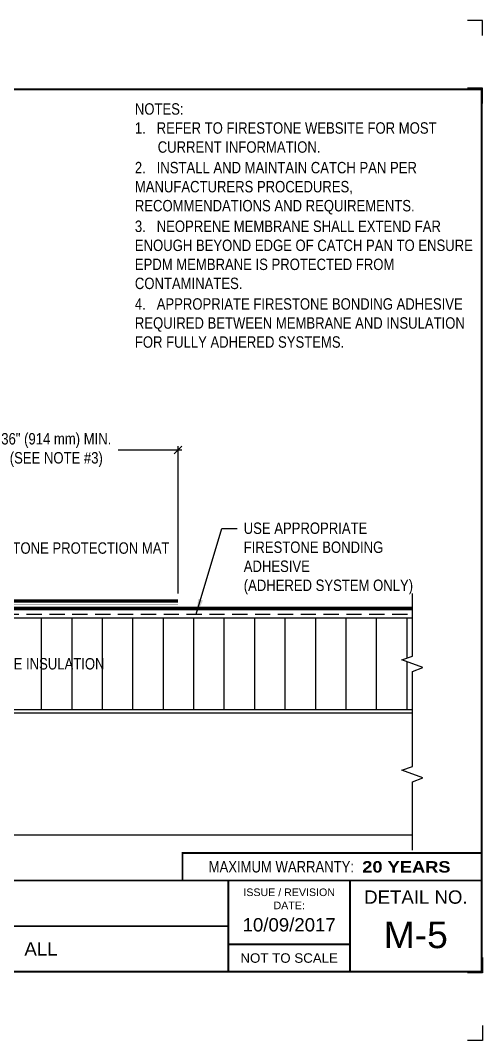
# Model space of a CAD drawing. Header units: inches. Extents: x 233.4 to 253.5, y -169.9 to -153.2.
# Drawn here: x 245.89 to 253.48, y -169.93 to -153.17 of the extents above; entities that cross this region are included whole.
import ezdxf
from ezdxf.enums import TextEntityAlignment as Align

# ---------------------------------------------------------------- set-up
doc = ezdxf.new("R2010")
doc.units = ezdxf.units.IN
doc.header["$MEASUREMENT"] = 0
doc.linetypes.add('DIVIDE2', pattern=[0.625, 0.25, -0.125, 0, -0.125, 0, -0.125])
doc.linetypes.add('HIDDEN', pattern=[0.375, 0.25, -0.125])
doc.layers.get('0').update_dxf_attribs({"linetype": 'CONTINUOUS'})
doc.layers.get('DEFPOINTS').update_dxf_attribs({"linetype": 'CONTINUOUS'})
for name, color, linetype in [('FSBP-ADHESIVE', 1, 'HIDDEN'), ('FSBP-ANNO-NOTE', 7, 'CONTINUOUS'), ('FSBP-INSULATION', 7, 'CONTINUOUS'), ('FSBP-MEMBRANE', 7, 'CONTINUOUS'), ('FSBP-SUBSTRATE-GENERIC', 9, 'CONTINUOUS'), ('FSBP-TTLB', 7, 'CONTINUOUS'), ('FSBP-TTLB-BORDER', 7, 'CONTINUOUS'), ('FSBP-TTLB-TEXT', 7, 'CONTINUOUS')]:
    doc.layers.add(name, color=color, linetype=linetype)
doc.styles.add('FSBP_ARIAL', font='arial.ttf')
doc.styles.add('FSBP_ARIAL_BOLD', font='')
doc.styles.add('FSBP_ARIAL_NAR', font='ARIALN.TTF')
doc.styles.get('FSBP_ARIAL_BOLD').set_extended_font_data('Arial Black')
doc.dimstyles.new('FSBP-DIM', dxfattribs={"dimtxt": 0.1875, "dimasz": 0.125, "dimexe": 0.0625, "dimexo": 0.125, "dimgap": 0.125, "dimtad": 0, "dimdec": 0, "dimzin": 1, "dimdsep": 46, "dimlunit": 4, "dimtxsty": 'FSBP_ARIAL_NAR', "dimblk": 'OBLIQUE', "dimcen": 0.09375, "dimdle": 0.0625, "dimclrd": 256, "dimclre": 256, "dimclrt": 256, "dimadec": 0, "dimazin": 0, "dimtfac": 1, "dimtdec": 0, "dimtmove": 1, "dimatfit": 3, "dimfxl": 1, "dimtolj": 1, "dimtzin": 0, "dimlwd": -1, "dimlwe": -1, "dimarcsym": 0})
doc.dimstyles.new('FSBP-LEADER', dxfattribs={"dimtxt": 0.1875, "dimasz": 0.25, "dimexe": 0.0625, "dimexo": 0.125, "dimgap": 0.125, "dimtad": 0, "dimtih": 1, "dimtoh": 1, "dimdec": 4, "dimzin": 0, "dimdsep": 46, "dimlunit": 4, "dimtxsty": 'FSBP_ARIAL_NAR', "dimcen": 0.09375, "dimclrd": 256, "dimclre": 256, "dimclrt": 256, "dimadec": 0, "dimazin": 0, "dimtfac": 1, "dimtdec": 4, "dimtofl": 0, "dimtmove": 0, "dimatfit": 3, "dimfxl": 1, "dimtolj": 1, "dimtzin": 0, "dimlwd": -1, "dimlwe": -1, "dimarcsym": 0})

# ---------------------------------------------------------------- blocks, each defined once
blk = doc.blocks.new('TTLB-EPDM_1')
at = {"layer": 'DEFPOINTS', "linetype": 'Continuous', "ltscale": 1.75}
for points in [[(20.01562500000003, 13.88083333333333), (20.01562500000003, 14.13083333333333), (19.76562500000003, 14.13083333333333)], [(20.01562500000003, -2.380833333333342), (20.01562500000003, -2.630833333333342), (19.76562500000003, -2.630833333333342)]]:
    blk.add_lwpolyline(points, dxfattribs=at)
at = {"layer": 'DEFPOINTS', "color": 1}
for points in [[(20.015625, 12.765625), (20.015625, 13.015625), (19.765625, 13.015625)], [(20.015625, -1.265625), (20.015625, -1.515625), (19.765625, -1.515625)]]:
    blk.add_lwpolyline(points, dxfattribs=at)
at = {"layer": 'FSBP-TTLB', "const_width": 0.03125}
blk.add_lwpolyline([(15.09028770518938, 0), (20, 0), (20, 0.4512598240669945), (15.09028770518938, 0.4512598240669945)], close=True, dxfattribs=at)
for points in [[(0, 0), (0, -1.5), (20, -1.5), (20, 0), (0, 0)], [(15.84028770518938, 0), (15.84028770518938, -1.5)], [(17.84110496735593, 0), (17.84110496735593, -1.5)], [(20, 0), (20, -1.5)], [(4.825208527206769, -0.75), (15.84028770518938, -0.75)], [(15.84028770518938, -1.048740175933006), (17.84110496735593, -1.048740175933006)]]:
    blk.add_lwpolyline(points, dxfattribs=at)
at = {"layer": 'FSBP-TTLB-BORDER', "const_width": 0.03125}
blk.add_lwpolyline([(20, 0), (20, 13), (0, 13), (0, 0)], dxfattribs=at)
at = {"layer": 'FSBP-TTLB-TEXT', "style": 'FSBP_ARIAL_NAR'}
blk.add_text('MAXIMUM WARRANTY:', height=0.1875, dxfattribs=at).set_placement((17.90516569312837, 0.2256299120335257), align=Align.MIDDLE_RIGHT)
at = {"layer": 'FSBP-TTLB-TEXT', "style": 'FSBP_ARIAL'}
for s, height, p in [('ISSUE / REVISION', 0.125, (16.84069633627263, -0.1938496373466023)), ('DETAIL NO.', 0.21875, (18.92055248367797, -0.2724398367368792)), ('DATE:', 0.125, (16.84069633627263, -0.409973105348854)), ('NOT TO SCALE', 0.15625, (16.84069633627263, -1.274370087966503))]:
    blk.add_text(s, height=height, dxfattribs=at).set_placement(p, align=Align.MIDDLE_CENTER)
at = {"layer": 'FSBP-TTLB-TEXT'}
for tag, height, style, p in [('MAXIMUM_WARRANTY', 0.1875, 'FSBP_ARIAL_BOLD', (18.03987100774941, 0.2240244307510579)), ('ACCPT_SYSTEMS', 0.21875, 'FSBP_ARIAL', (12.49438170418193, -1.125))]:
    blk.add_attdef(tag, text='', height=height, dxfattribs=dict(at, style=style)).set_placement(p, align=Align.MIDDLE_LEFT)
for tag, height, style, p in [('DETAIL_DESCP_LINE_1', 0.21875, 'FSBP_ARIAL_BOLD', (10.33118450231211, -0.3736318192489421)), ('ISSUE_REV_DATE', 0.21875, 'FSBP_ARIAL', (16.84069633627263, -0.7282559425942452)), ('DETAIL_NUMBER', 0.4375, 'FSBP_ARIAL', (18.91941590748775, -0.8931630692489421))]:
    blk.add_attdef(tag, text='', height=height, dxfattribs=dict(at, style=style)).set_placement(p, align=Align.MIDDLE_CENTER)
blk = doc.blocks.new('_OBLIQUE')
at = {"color": 0, "linetype": 'ByBlock'}
blk.add_line((-0.5, -0.5), (0.5, 0.5), dxfattribs=at)
blk = doc.blocks.new('*D5')
at = {"layer": 'DEFPOINTS', "color": 0, "transparency": 16777216}
for p in [(248.4805908875861, -160.2250352773729), (244.4805908875861, -161.6670172318718), (248.4805908875861, -162.7057328332642)]:
    blk.add_point(p, dxfattribs=at)
at = {"layer": 'FSBP-ANNO-NOTE', "transparency": 16777216}
for p, q in [((244.4180908875861, -160.2250352773729), (245.4656053828112, -160.2250352773729)), ((244.4805908875861, -161.5420172318718), (244.4805908875861, -160.1625352773729)), ((248.5430908875861, -160.2250352773729), (247.495576392361, -160.2250352773729)), ((248.4805908875861, -162.5807328332642), (248.4805908875861, -160.1625352773729))]:
    blk.add_line(p, q, dxfattribs=at)
at = {"layer": 'FSBP-ANNO-NOTE', "transparency": 16777216, "xscale": 0.125, "yscale": 0.125, "zscale": 0.125, "rotation": 180}
blk.add_blockref('_OBLIQUE', (244.4805908875861, -160.2250352773729), dxfattribs=at)
at = {"layer": 'FSBP-ANNO-NOTE', "transparency": 16777216, "xscale": 0.125, "yscale": 0.125, "zscale": 0.125}
blk.add_blockref('_OBLIQUE', (248.4805908875861, -160.2250352773729), dxfattribs=at)
at = {"layer": 'FSBP-ANNO-NOTE', "transparency": 16777216, "insert": (246.4805908875861, -160.2250352773729), "char_height": 0.1875, "attachment_point": 5, "style": 'FSBP_ARIAL_NAR'}
blk.add_mtext('\\A1;36" (914 mm) MIN.\\P(SEE NOTE #3)', dxfattribs=at)

msp = doc.modelspace()

# ---------------------------------------------------------------- hatches: boundary and pattern name
at = {"layer": 'FSBP-INSULATION'}
h = msp.add_hatch(dxfattribs=at)
h.set_pattern_fill('LINE', color=256, scale=4, angle=90, style=0)
h.set_pattern_definition([(90, (68.23814933940213, 74.22264806309136), (-0.5, 3.061515884555943e-17), [])])
h.paths.add_polyline_path([(239.6405908875861, -162.9869828332642), (239.640590887586, -164.4869828332642), (252.3263043689598, -164.4869828332642), (252.3263043689597, -163.7369828332642), (252.154587030244, -163.6744828332642), (252.3263043689598, -163.6119828332642), (252.3263043689598, -162.9869828332642)])
h.paths.add_polyline_path([(244.6461032387777, -163.8824360222137), (247.3207920177682, -163.8824360222137), (247.3207920177682, -163.5914017452696), (244.6461032387777, -163.5914017452696)], flags=24)

# ---------------------------------------------------------------- linework, layer by layer
at = {"layer": 'FSBP-ADHESIVE', "linetype": 'HIDDEN'}
msp.add_line((242.2432559305312, -162.9244828332642), (252.3263043689598, -162.9244828332642), dxfattribs=at)
at = {"layer": 'FSBP-ADHESIVE', "linetype": 'DIVIDE2', "ltscale": 0.5, "const_width": 0.0078125, "flags": 128}
msp.add_lwpolyline([(236.2330908875861, -155.6431873881024), (236.2330908875861, -162.3813578332642, 0.4142135623732504), (236.4205908875861, -162.5688578332642), (241.9745374969928, -162.5688578332642, -0.1989123673798198), (242.1955083661136, -162.6603869641434), (242.2484367567069, -162.7133153547367, 0.1989123673788138), (242.3810192781795, -162.7682328332643), (248.4805908875861, -162.7682328332642)], format="xyb", dxfattribs=at)
at = {"layer": 'FSBP-INSULATION', "linetype": 'Continuous'}
msp.add_lwpolyline([(252.3263043689598, -164.4869828332642), (252.3263043689598, -163.8619828332642), (252.4980217076757, -163.7994828332642), (252.1545870302439, -163.6744828332642), (252.3263043689598, -163.6119828332642), (252.3263043689598, -162.5807328332642)], dxfattribs=at)
at = {"layer": 'FSBP-INSULATION'}
msp.add_lwpolyline([(252.3263043689598, -162.9869828332642), (239.6405908875861, -162.9869828332642), (239.6405908875861, -164.4869828332642), (252.3263043689598, -164.4869828332642)], dxfattribs=at)
at = {"layer": 'FSBP-MEMBRANE', "const_width": 0.06}
for points in [[(236.1705908875861, -155.2069893178823), (236.1705908875861, -162.3813578332643, 0.4142135623730979), (236.4205908875861, -162.6313578332643), (241.9745374969929, -162.6313578332642, -0.1989123673796009), (242.1513141922894, -162.7045811379675), (242.2042425828828, -162.7575095285609, 0.1989123673791744), (242.3810192781794, -162.8307328332642), (252.3263043689598, -162.8307328332642)], [(236.2955908875861, -155.6431873881024), (236.2955908875861, -162.3813578332642, 0.4142135623730284), (236.4205908875861, -162.5063578332642), (241.9745374969928, -162.5063578332642, -0.1989123673797918), (242.2397025399378, -162.6161927903192), (242.292630930531, -162.6691211809125, 0.1989123673789157), (242.3810192781796, -162.7057328332642), (248.4805908875861, -162.7057328332642)]]:
    msp.add_lwpolyline(points, format="xyb", dxfattribs=at)
at = {"layer": 'FSBP-SUBSTRATE-GENERIC'}
for points in [[(237.5077783875861, -164.5494828332642), (234.5155908875861, -164.5494828332643), (234.5155908875861, -166.5494828332642), (252.3263043689598, -166.5494828332642)], [(252.3263043689598, -164.5494828332642), (237.6790789383042, -164.5494828332642)], [(252.3263043689598, -166.7994828332642), (252.3263043689598, -165.6744828332642), (252.4980217076757, -165.6119828332642), (252.1545870302439, -165.4869828332642), (252.3263043689598, -165.4244828332642), (252.3263043689598, -164.4869828332642)]]:
    msp.add_lwpolyline(points, dxfattribs=at)

# ---------------------------------------------------------------- block references
ref = msp.add_blockref('TTLB-EPDM_1', (233.4627011304543, -167.2973711702307))
ref.add_attrib('ACCPT_SYSTEMS', 'ALL', dxfattribs={"layer": 'FSBP-TTLB-TEXT', "height": 0.21875, "style": 'FSBP_ARIAL'}).set_placement((245.9570828346363, -168.4223711702307), align=Align.MIDDLE_LEFT)
ref.add_attrib('ISSUE_REV_DATE', '10/09/2017', dxfattribs={"layer": 'FSBP-TTLB-TEXT', "height": 0.21875, "style": 'FSBP_ARIAL'}).set_placement((250.3033974667269, -168.025627112825), align=Align.MIDDLE_CENTER)
ref.add_attrib('DETAIL_NUMBER', 'M-5', dxfattribs={"layer": 'FSBP-TTLB-TEXT', "height": 0.4375, "style": 'FSBP_ARIAL'}).set_placement((252.3821170379421, -168.1905342394796), align=Align.MIDDLE_CENTER)
ref.add_attrib('MAXIMUM_WARRANTY', '20 YEARS', dxfattribs={"layer": 'FSBP-TTLB-TEXT', "height": 0.1875, "style": 'FSBP_ARIAL_BOLD'}).set_placement((251.5025721382037, -167.0733467394796), align=Align.MIDDLE_LEFT)

# ---------------------------------------------------------------- texts
at = {"layer": 'FSBP-ANNO-NOTE', "style": 'FSBP_ARIAL_NAR'}
msp.add_text('FIRESTONE PROTECTION MAT', height=0.1875, dxfattribs=at).set_placement((245.1288088702169, -161.8355571648679), align=Align.MIDDLE_LEFT)
msp.add_text('FIRESTONE INSULATION', height=0.1875, dxfattribs=at).set_placement((245.9834476282729, -163.7369828332642), align=Align.MIDDLE_CENTER)
at = {"layer": 'FSBP-ANNO-NOTE', "char_height": 0.1875, "attachment_point": 1, "style": 'FSBP_ARIAL_NAR'}
for s, width, gutter_width, heights, insert in [('NOTES:\\P\\pi-0.375,l0.375;1.   REFER TO FIRESTONE WEBSITE FOR MOST CURRENT INFORMATION.\\P\\pi0,l0;{\\H0.08333x;\\P\\pi-0.375,l0.375;}2.   INSTALL AND MAINTAIN CATCH PAN PER MANUFACTURERS PROCEDURES, RECOMMENDATIONS AND REQUIREMENTS.  \\P{\\H0.08333x;\\P}3.   NEOPRENE MEMBRANE SHALL EXTEND FAR ENOUGH BEYOND EDGE OF CATCH PAN TO ENSURE EPDM MEMBRANE IS PROTECTED FROM CONTAMINATES.   \\P{\\H0.08333x;\\P}4.   APPROPRIATE FIRESTONE BONDING ADHESIVE REQUIRED BETWEEN MEMBRANE AND INSULATION FOR FULLY ADHERED SYSTEMS.', 5.539432600347936, 5, [4.544350595368627], (247.770478733657, -154.5279372296754)), ('USE APPROPRIATE FIRESTONE BONDING ADHESIVE\\P(ADHERED SYSTEM ONLY)', 3.301437677684589, 2.5, [0], (249.5574327148533, -161.4160705589384))]:
    msp.add_mtext_dynamic_manual_height_columns(s, width=width, gutter_width=gutter_width, heights=heights, dxfattribs=dict(at, insert=insert))

# ---------------------------------------------------------------- dimensions: what is measured, and where the dimension line sits
at = {"layer": 'FSBP-ANNO-NOTE'}
dim = msp.add_linear_dim(base=(248.4805908875861, -160.2250352773729), p1=(244.4805908875861, -161.6670172318718), p2=(248.4805908875861, -162.7057328332642), text='36" (914 mm) MIN.\\P(SEE NOTE #3)', dimstyle='FSBP-DIM', dxfattribs=at)
dim.commit()
dim.dimension.update_dxf_attribs({"geometry": '*D5', "text_midpoint": (246.4805908875861, -160.2250352773729)})

# ---------------------------------------------------------------- leaders
msp.add_leader([(248.7779558579412, -162.9244828332642), (249.1987824524474, -161.5172164833529), (249.4487824524474, -161.5172164833529)], dimstyle='FSBP-LEADER', dxfattribs=at)

doc.saveas('drawing.dxf')
